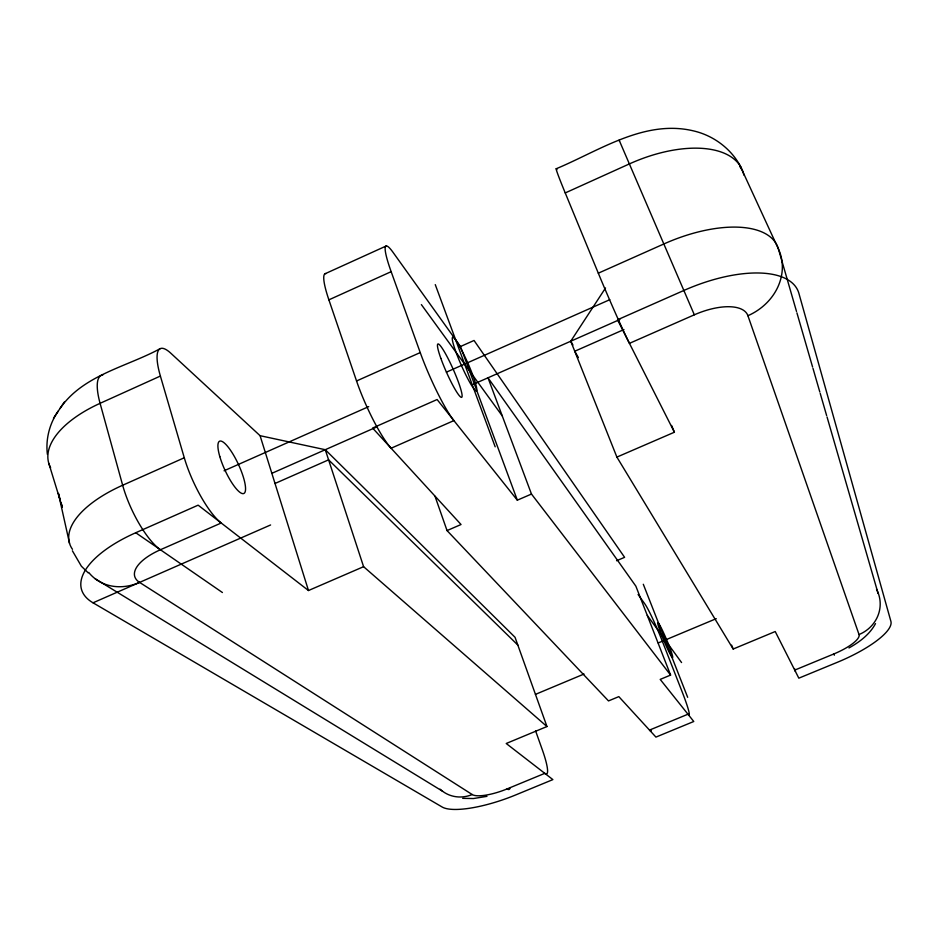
<?xml version="1.0" encoding="UTF-8"?>
<svg xmlns="http://www.w3.org/2000/svg" width="938" height="938" viewBox="0 0 938 938"><rect width="100%" height="100%" fill="white"/><g stroke="black" fill="none" stroke-linecap="round" stroke-linejoin="round"><path stroke-width="1.41" d="M58.25 411.079C49.538 423.472 45.505 439.289 47.392 454.391M875.506 623.606C869.749 634.44 859.501 642.084 848.972 647.947M616.887 457.099L674.399 432.219L617.521 319.788L684.248 290.299A104.353 46.431 -24 0 1 798.895 293.36L890.901 621.355A64.828 17.939 -22.5 0 1 837.4 662.275L798.824 678.174L775.222 631.532L733.188 649.026L616.887 457.099L570.75 341.209L605.526 287.978M60.02 408.499C82.861 375.036 126.759 366.887 160.234 348.631M53.489 418.219L64.3 402.085M325.111 273.732L386.034 246.061M556.246 168.734C599.206 150.819 644.687 119.009 693.827 130.968C714.088 135.74 732.05 149.412 741.407 168.078M308.485 590.53L198.141 505.16L135.752 532.737A101.832 42.679 -15.3 0 0 93.026 602.806L442.126 806.997A63.069 17.224 -19.4 0 0 515.771 794.908L552.881 779.607L506.215 743.494L546.96 726.54L363.592 566.681L308.485 590.53L260.072 435.689L170.822 353.227A53.337 13.847 64.4 0 0 160.386 376.056L100.085 403.328A98.842 47.615 -14.2 0 0 50.617 467.734M391.158 271.668L420.236 352.582A54.932 7.293 66 0 0 453.898 420.599L391.111 448.235A54.685 9.263 65.7 0 1 356.546 380.969L328.886 299.843L391.158 271.668A54.17 6.976 65.6 0 1 393.081 252.404L460.476 346.509L517.33 500.177L531.471 494.056L670.588 675.079L660.2 679.405L693.768 721.498L655.932 737.104L618.822 696.629L608.504 700.921L447.039 530.58L435.021 496.284M598.315 273.192L664.163 243.833A103.18 48.401 -24.3 0 1 778.434 248.98A54.861 48.155 -23.3 0 1 747.914 315.719A49.057 21.797 -24 0 0 694.343 314.805L629.445 343.355A55.588 1.712 66.6 0 1 598.315 273.192L565.239 192.935L629.586 163.822A101.175 51.684 -24.7 0 1 743.154 172.428L778.434 248.98L796.514 311.451M160.386 376.056L184.282 457.767L122.655 485.239A100.729 44.532 -14.9 0 0 72.472 549.305M356.546 380.969L420.236 352.582M459.432 346.978L474.042 340.471L624.602 557.324L616.571 560.736M224.065 470.794L368.716 406.623M446.394 372.163L609.794 299.679M271.844 473.327L377.299 426.708M473.362 384.263L619.819 319.53M275.01 483.48L328.593 459.843L517.835 645.074M623.946 329.543L574.748 351.246L578.406 357.589M88.711 572.45A52.54 44.379 -51 0 0 139.574 582.404A47.873 20.05 -15.3 0 1 160.421 549.75L221.204 523.005A54.064 14.492 65 0 1 184.282 457.767M93.026 602.806L270.601 524.963M447.039 530.58L461.039 524.518L372.597 428.045L437.108 399.529L517.33 500.177M535.446 694.378L584.022 674.035M658.241 642.952L716.269 618.658M440.074 789.163A33.252 30.884 -57.2 0 0 472.224 794.545A29.676 8.102 -19.4 0 0 507.083 788.917L544.79 773.346A32.807 5.37 67.7 0 0 542.457 750.189L535.563 730.784M859.032 634.545A30.497 8.43 -22.5 0 1 833.952 653.903L794.732 670.107A33.369 0.621 66.9 0 0 794.556 668.618M486.974 796.339L473.444 798.543L462.692 798.332M260.072 435.689L325.275 449.712L515.044 637.289L546.96 726.54M95.137 578.723L442.49 791.191M139.574 582.404L472.224 794.545M135.752 532.737L222.412 592.523M88.219 572.86L81.383 566.224L72.39 550.794M421.373 304.604L502.205 415.815M647.279 615.387L681.563 662.556M638.098 594.504L644.828 603.896A32.654 2.615 67.1 0 1 662.24 641.017L682.289 692.197A33.135 2.673 67.3 0 1 687.953 714.217L649.506 730.092A33.041 3.4 67.4 0 0 651.218 730.022M570.75 341.209L572.942 345.008M834.128 654.478L834.421 655.087L833.952 653.903M876.526 589.193L877.511 591.397A64.37 18.866 -22.6 0 1 877.745 593.133M694.331 314.805L619.139 140.161L619.502 141.204M671.585 425.453L674.399 432.219M731.617 645.156L733.188 649.026M643.304 584.268L687.671 697.321M670.588 675.079L635.858 586.156L487.995 377.791L531.471 494.056M435.267 284.624L495.182 446.828M747.914 315.719L859.032 634.545A34.225 32.455 -12.8 0 0 877.511 591.397L827.035 416.964M325.275 449.712L363.592 566.681M48.811 463.337L62.213 506.942M743.975 175.136L743.154 172.428A53.783 46.279 -24.5 0 0 739.648 166.307M796.913 312.846L812.578 366.981M812.965 368.317L819.824 392.025M820.222 393.409L826.636 415.569M60.349 500.177L58.391 493.388L69.529 543.325M61.122 502.885L62.295 506.966M328.886 299.843A53.947 8.852 65.3 0 1 326.049 273.591M565.239 192.935A54.814 1.63 66.5 0 1 556.973 169.602M160.421 549.75A53.841 16.333 64.7 0 1 122.655 485.239L100.085 403.328A53.126 15.606 64 0 1 102.781 375.012M509.967 788.354A32.724 6.062 67.9 0 1 507.083 788.917M455.411 350.554A29.266 3.424 66.1 0 0 476.223 390.853A29.266 3.424 66.1 0 0 461.988 350.777A29.266 3.424 66.1 0 0 455.411 350.554M660.2 631.45A19.018 1.466 67.1 0 0 672.546 657.597A19.018 1.466 67.1 0 0 662.814 631.145A19.018 1.466 67.1 0 0 660.2 631.45M440.848 358.363A29.242 3.682 66 0 0 461.637 397.337A29.242 3.682 66 0 0 446.828 356.147A29.242 3.682 66 0 0 440.848 358.363M219.832 456.654A28.808 7.316 65.1 0 0 243.763 493.517A28.808 7.316 65.1 0 0 231.592 451.882A28.808 7.316 65.1 0 0 219.832 456.654"/></g></svg>
